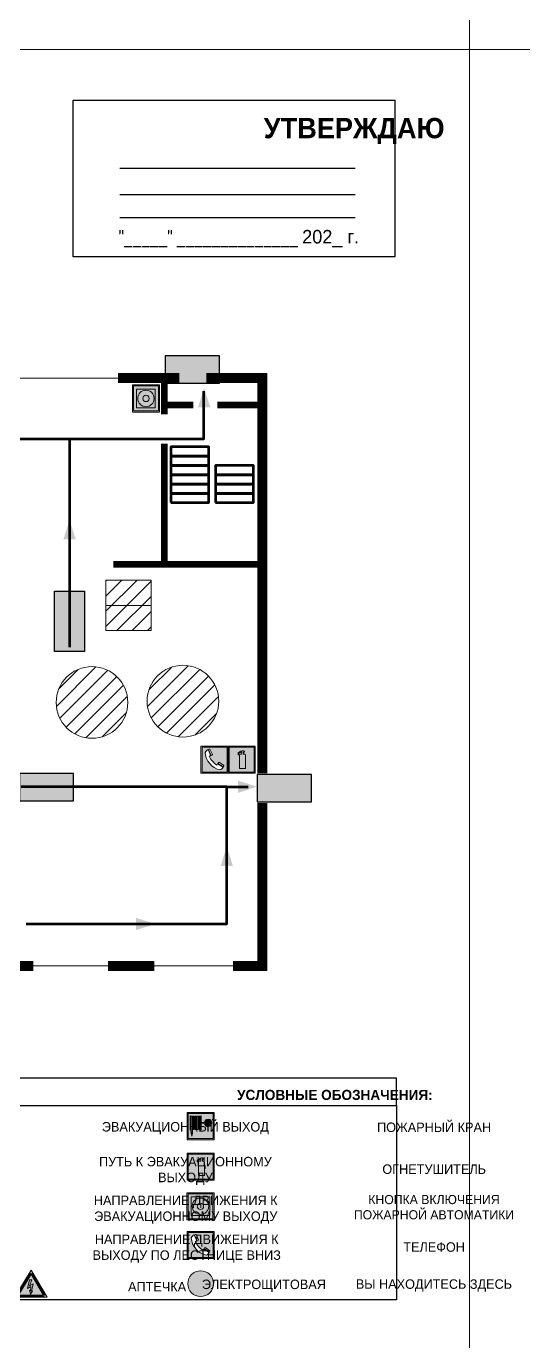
# Model space of a CAD drawing. Header units: millimetres. Extents: x 13810 to 67229, y 12374 to 21950.
# Drawn here: x 21590.2 to 21737.1, y 14166 to 14554.2 of the extents above; entities that cross this region are included whole.
import ezdxf

# ---------------------------------------------------------------- set-up
doc = ezdxf.new("R2010")
doc.units = ezdxf.units.MM
doc.layers.add('План_Штампы', color=7, linetype='Continuous')
doc.styles.add('обычный', font='arial.ttf')
pattern_1 = [(45, (405.5524, 12750.405), (-2.24506403, 2.24506403), [])]

# ---------------------------------------------------------------- blocks, each defined once
blk = doc.blocks.new('A$C3E6D3DDE')
at = {"lineweight": 5}
h = blk.add_hatch(color=40, dxfattribs=at)
h.paths.add_polyline_path([(24.1, 1.45), (16.46, -11.35), (31.74, -11.35)])
h.paths.add_polyline_path([(24.09, -0.46), (30.03, -10.41), (18.14, -10.41)], flags=16)
h.paths.add_polyline_path([(24.54, -3.08), (23.41, -6.02), (25.13, -5.01), (24.33, -8.5), (24.82, -8.27), (23.79, -9.86), (23.4, -8.04), (23.8, -8.43), (24.04, -6.29), (22.39, -7.25), (23.44, -3.08)], flags=0)
h = blk.add_hatch(color=256, dxfattribs=at)
h.paths.add_polyline_path([(24.37, 0.03, 0.567511), (23.82, 0.03), (17.59, -10.4, 0.582454), (17.86, -10.88), (30.32, -10.88, 0.582149), (30.6, -10.4)])
h.paths.add_polyline_path([(24.09, -0.46), (18.14, -10.41), (30.03, -10.41)], flags=16)
h.paths.add_polyline_path([(24.54, -3.08), (23.41, -6.02), (25.13, -5.01), (24.33, -8.5), (24.82, -8.27), (23.79, -9.86), (23.4, -8.04), (23.8, -8.43), (24.04, -6.29), (22.39, -7.25), (23.44, -3.08)], flags=0)
h = blk.add_hatch(color=40, dxfattribs=at)
h.paths.add_polyline_path([(24.09, -0.46), (18.14, -10.41), (30.03, -10.41)])
h.paths.add_polyline_path([(24.82, -8.27), (23.79, -9.86), (23.4, -8.04), (23.8, -8.43), (24.04, -6.29), (22.39, -7.25), (23.44, -3.08), (24.54, -3.08), (23.41, -6.02), (25.13, -5.01), (24.33, -8.5)], flags=16)
at = {"color": 40, "lineweight": 5}
for p, q in [((16.46, -11.35), (24.1, 1.45)), ((24.1, 1.45), (31.74, -11.35))]:
    blk.add_line(p, q, dxfattribs=at)
at = {"lineweight": 5}
for p, q in [((17.59, -10.4), (23.82, 0.03)), ((24.37, 0.03), (30.6, -10.4)), ((18.14, -10.41), (24.09, -0.46)), ((23.44, -3.08), (22.39, -7.25)), ((23.41, -6.02), (24.54, -3.08)), ((25.13, -5.01), (23.41, -6.02)), ((24.54, -3.08), (23.44, -3.08)), ((24.09, -0.46), (30.03, -10.41)), ((24.33, -8.5), (25.13, -5.01)), ((17.86, -10.88), (30.32, -10.88)), ((18.14, -10.41), (30.03, -10.41)), ((22.39, -7.25), (24.04, -6.29)), ((23.8, -8.43), (23.4, -8.04)), ((23.4, -8.04), (23.79, -9.86)), ((23.79, -9.86), (24.82, -8.27)), ((24.04, -6.29), (23.8, -8.43)), ((24.82, -8.27), (24.33, -8.5))]:
    blk.add_line(p, q, dxfattribs=at)
at = {"color": 50, "lineweight": 5}
blk.add_line((31.74, -11.35), (16.46, -11.35), dxfattribs=at)
blk = doc.blocks.new('A$C37112FD5')
at = {"true_color": 0xf5f5ff}
h = blk.add_hatch(color=7, dxfattribs=at)
h.dxf.hatch_style = 1
h.paths.add_polyline_path([(12.8, -7.4), (0, -7.4), (0, -20.2), (12.8, -20.2)])
h.paths.add_polyline_path([(12.29, -7.91), (12.29, -19.69), (0.51, -19.69), (0.51, -7.91)], flags=16)
h.paths.add_polyline_path([(4.98, -9.04, -0.42597), (5.17, -9.22), (5.17, -12.25), (5.17, -15.29, -0.432244), (4.98, -15.47), (4.83, -15.47, -0.42597), (4.64, -15.29), (4.64, -12.25), (4.64, -9.22, -0.432244), (4.83, -9.04)], flags=0)
h.paths.add_polyline_path([(4.28, -9.22), (4.28, -12.25), (4.28, -15.29, -0.432244), (4.09, -15.47), (3.94, -15.47, -0.42597), (3.75, -15.29), (3.75, -12.25), (3.75, -9.22, -0.432244), (3.94, -9.04), (4.09, -9.04, -0.42597)], flags=0)
h.paths.add_polyline_path([(5.72, -9.04), (5.87, -9.04, -0.42597), (6.06, -9.22), (6.06, -12.25), (6.06, -15.29, -0.432244), (5.87, -15.47), (5.72, -15.47, -0.42597), (5.53, -15.29), (5.53, -12.25), (5.53, -9.22, -0.432244)], flags=0)
h.paths.add_polyline_path([(6.42, -8.9), (6.5, -8.9, -0.42597), (6.69, -9.08), (6.69, -12.03), (8.21, -12.03, -15.824349), (8.21, -12.47), (6.69, -12.47), (6.69, -15.42, -0.432244), (6.5, -15.6), (6.42, -15.6)], flags=0)
h.paths.add_polyline_path([(3.39, -9.22), (3.39, -12.25), (3.39, -15.29, -0.432244), (3.2, -15.47), (3.05, -15.47, -0.42597), (2.85, -15.29), (2.85, -12.25), (2.85, -9.22, -0.432244), (3.05, -9.04), (3.2, -9.04, -0.42597)], flags=0)
h.paths.add_polyline_path([(2.5, -9.22), (2.5, -16.71), (1.96, -16.71), (1.96, -9.22, -0.432244), (2.15, -9.04), (2.31, -9.04, -0.42597)], flags=0)
h.paths.add_polyline_path([(1.61, -8.9), (1.61, -15.6), (1.57, -15.6, -0.42597), (1.37, -15.42), (1.37, -12.03), (1.37, -9.09, -0.432244), (1.57, -8.9)], flags=0)
h.paths.add_polyline_path([(9.76, -10.81), (9.76, -12.03), (8.49, -12.03, -0.336371)], flags=0)
h.paths.add_polyline_path([(8.49, -12.47), (9.76, -12.47), (9.76, -13.7, -0.336371)], flags=0)
h.paths.add_polyline_path([(10.11, -10.81, -0.336371), (11.38, -12.03), (10.11, -12.03)], flags=0)
h.paths.add_polyline_path([(10.11, -12.47), (11.38, -12.47, -0.336371), (10.11, -13.7)], flags=0)
h.paths.add_polyline_path([(2.5, -16.84), (2.5, -17.05), (1.97, -17.05), (1.97, -16.84)], flags=0)
h.paths.add_polyline_path([(2.5, -17.24, -0.033778), (2.24, -18.6, -0.033778), (1.97, -17.24)], flags=0)
h = blk.add_hatch(color=242)
h.dxf.hatch_style = 1
h.paths.add_polyline_path([(12.29, -7.91), (0.51, -7.91), (0.51, -19.69), (12.29, -19.69)])
h.paths.add_polyline_path([(6.42, -15.6), (6.42, -8.9), (6.5, -8.9, -0.42597), (6.69, -9.08), (6.69, -12.03), (8.21, -12.03, -15.824349), (8.21, -12.47), (6.69, -12.47), (6.69, -15.42, -0.432244), (6.5, -15.6)], flags=16)
h.paths.add_polyline_path([(5.87, -15.47), (5.72, -15.47, -0.42597), (5.53, -15.29), (5.53, -12.25), (5.53, -9.22, -0.432244), (5.72, -9.04), (5.87, -9.04, -0.42597), (6.06, -9.22), (6.06, -12.25), (6.06, -15.29, -0.432244)], flags=16)
h.paths.add_polyline_path([(4.98, -15.47), (4.83, -15.47, -0.42597), (4.64, -15.29), (4.64, -12.25), (4.64, -9.22, -0.432244), (4.83, -9.04), (4.98, -9.04, -0.42597), (5.17, -9.22), (5.17, -12.25), (5.17, -15.29, -0.432244)], flags=16)
h.paths.add_polyline_path([(4.09, -15.47), (3.94, -15.47, -0.42597), (3.75, -15.29), (3.75, -12.25), (3.75, -9.22, -0.432244), (3.94, -9.04), (4.09, -9.04, -0.42597), (4.28, -9.22), (4.28, -12.25), (4.28, -15.29, -0.432244)], flags=16)
h.paths.add_polyline_path([(3.2, -15.47), (3.05, -15.47, -0.42597), (2.85, -15.29), (2.85, -12.25), (2.85, -9.22, -0.432244), (3.05, -9.04), (3.2, -9.04, -0.42597), (3.39, -9.22), (3.39, -12.25), (3.39, -15.29, -0.432244)], flags=16)
h.paths.add_polyline_path([(2.5, -17.05), (1.97, -17.05), (1.97, -16.84), (2.5, -16.84)], flags=16)
h.paths.add_polyline_path([(2.5, -17.24, -0.033778), (2.24, -18.6, -0.033778), (1.97, -17.24)], flags=16)
h.paths.add_polyline_path([(2.5, -16.71), (1.96, -16.71), (1.96, -9.22, -0.432244), (2.15, -9.04), (2.31, -9.04, -0.42597), (2.5, -9.22)], flags=16)
h.paths.add_polyline_path([(1.61, -15.6), (1.57, -15.6, -0.42597), (1.37, -15.42), (1.37, -12.03), (1.37, -9.09, -0.432244), (1.57, -8.9), (1.61, -8.9)], flags=16)
h.paths.add_polyline_path([(8.49, -12.47), (9.76, -12.47), (9.76, -13.7, -0.336371)], flags=0)
h.paths.add_polyline_path([(10.11, -13.7), (10.11, -12.47), (11.38, -12.47, -0.336371)], flags=0)
h.paths.add_polyline_path([(8.49, -12.03, -0.336371), (9.76, -10.81), (9.76, -12.03)], flags=0)
h.paths.add_polyline_path([(10.11, -12.03), (10.11, -10.81, -0.336371), (11.38, -12.03)], flags=0)
h = blk.add_hatch(color=7, dxfattribs=at)
h.dxf.hatch_style = 1
h.paths.add_polyline_path([(1.61, -8.9), (1.57, -8.9, 0.432244), (1.37, -9.09), (1.37, -12.03), (1.37, -15.42, 0.42597), (1.57, -15.6), (1.61, -15.6)])
h.paths.add_polyline_path([(2.5, -9.22, 0.42597), (2.31, -9.04), (2.15, -9.04, 0.432244), (1.96, -9.22), (1.96, -16.71), (2.5, -16.71)])
h.paths.add_polyline_path([(2.5, -16.84), (1.97, -16.84), (1.97, -17.05), (2.5, -17.05)])
h.paths.add_polyline_path([(2.5, -17.24), (1.97, -17.24, 0.033778), (2.24, -18.6, 0.033778)])
h.paths.add_polyline_path([(3.39, -12.25), (3.39, -9.22, 0.42597), (3.2, -9.04), (3.05, -9.04, 0.432244), (2.85, -9.22), (2.85, -12.25), (2.85, -15.29, 0.42597), (3.05, -15.47), (3.2, -15.47, 0.432244), (3.39, -15.29)])
h.paths.add_polyline_path([(4.28, -12.25), (4.28, -9.22, 0.42597), (4.09, -9.04), (3.94, -9.04, 0.432244), (3.75, -9.22), (3.75, -12.25), (3.75, -15.29, 0.42597), (3.94, -15.47), (4.09, -15.47, 0.432244), (4.28, -15.29)])
h.paths.add_polyline_path([(5.17, -12.25), (5.17, -9.22, 0.42597), (4.98, -9.04), (4.83, -9.04, 0.432244), (4.64, -9.22), (4.64, -12.25), (4.64, -15.29, 0.42597), (4.83, -15.47), (4.98, -15.47, 0.432244), (5.17, -15.29)])
h.paths.add_polyline_path([(6.06, -12.25), (6.06, -9.22, 0.42597), (5.87, -9.04), (5.72, -9.04, 0.432244), (5.53, -9.22), (5.53, -12.25), (5.53, -15.29, 0.42597), (5.72, -15.47), (5.87, -15.47, 0.432244), (6.06, -15.29)])
h.paths.add_polyline_path([(6.69, -12.47), (8.21, -12.47, 15.824349), (8.21, -12.03), (6.69, -12.03), (6.69, -9.08, 0.42597), (6.5, -8.9), (6.42, -8.9), (6.42, -15.6), (6.5, -15.6, 0.432244), (6.69, -15.42)])
h.paths.add_polyline_path([(8.49, -12.47), (9.76, -12.47), (9.76, -13.7, -0.336371)], flags=16)
h.paths.add_polyline_path([(8.49, -12.03, -0.336371), (9.76, -10.81), (9.76, -12.03)], flags=16)
h.paths.add_polyline_path([(10.11, -12.47), (11.38, -12.47, -0.336371), (10.11, -13.7)], flags=16)
h.paths.add_polyline_path([(10.11, -12.03), (10.11, -10.81, -0.336371), (11.38, -12.03)], flags=16)
h = blk.add_hatch(color=242)
h.dxf.hatch_style = 1
h.paths.add_polyline_path([(9.76, -10.81, 0.336371), (8.49, -12.03), (9.76, -12.03)])
h.paths.add_polyline_path([(10.11, -10.81), (10.11, -12.03), (11.38, -12.03, 0.336371)])
h.paths.add_polyline_path([(11.38, -12.47), (10.11, -12.47), (10.11, -13.7, 0.336371)])
h.paths.add_polyline_path([(9.76, -12.47), (8.49, -12.47, 0.336371), (9.76, -13.7)])
at = {"color": 242, "lineweight": 5}
for p, q in [((0, -20.2), (0, -7.4)), ((0, -7.4), (12.8, -7.4)), ((1.37, -12.03), (1.37, -9.08)), ((1.37, -12.03), (1.37, -15.42)), ((1.57, -8.9), (1.61, -8.9)), ((1.61, -8.9), (1.61, -15.6)), ((1.96, -16.71), (1.96, -9.22)), ((2.15, -9.04), (2.31, -9.04)), ((2.5, -16.71), (2.5, -9.22)), ((2.85, -12.25), (2.85, -9.22)), ((2.85, -12.25), (2.85, -15.29)), ((3.05, -9.04), (3.2, -9.04)), ((3.39, -12.25), (3.39, -9.22)), ((3.39, -12.25), (3.39, -15.29)), ((3.75, -12.25), (3.75, -9.22)), ((3.75, -12.25), (3.75, -15.29)), ((3.94, -9.04), (4.09, -9.04)), ((4.28, -12.25), (4.28, -9.22)), ((4.28, -12.25), (4.28, -15.29)), ((4.64, -12.25), (4.64, -9.22)), ((4.64, -12.25), (4.64, -15.29)), ((4.83, -9.04), (4.98, -9.04)), ((5.17, -12.25), (5.17, -9.22)), ((5.17, -12.25), (5.17, -15.29)), ((5.53, -12.25), (5.53, -9.22)), ((5.53, -12.25), (5.53, -15.29)), ((5.72, -9.04), (5.87, -9.04)), ((6.06, -12.25), (6.06, -9.22)), ((6.06, -12.25), (6.06, -15.29)), ((6.42, -8.9), (6.42, -15.6)), ((6.5, -8.9), (6.42, -8.9)), ((6.69, -12.03), (6.69, -9.08)), ((8.21, -12.03), (6.69, -12.03)), ((9.76, -12.03), (8.49, -12.03)), ((9.76, -10.81), (9.76, -12.03)), ((10.11, -10.81), (10.11, -12.03)), ((11.38, -12.03), (10.11, -12.03)), ((12.8, -20.2), (12.8, -7.4)), ((1.57, -15.6), (1.61, -15.6)), ((1.96, -16.71), (2.5, -16.71)), ((1.97, -16.84), (2.5, -16.84)), ((1.97, -17.05), (1.97, -16.84)), ((2.5, -17.05), (1.97, -17.05)), ((1.97, -17.24), (2.5, -17.24)), ((2.5, -16.84), (2.5, -17.05)), ((3.05, -15.47), (3.2, -15.47)), ((3.94, -15.47), (4.09, -15.47)), ((4.83, -15.47), (4.98, -15.47)), ((5.72, -15.47), (5.87, -15.47)), ((6.42, -15.6), (6.5, -15.6)), ((8.21, -12.47), (6.69, -12.47)), ((6.69, -12.47), (6.69, -15.42)), ((9.76, -12.47), (8.49, -12.47)), ((9.76, -12.47), (9.76, -13.7)), ((11.38, -12.47), (10.11, -12.47)), ((10.11, -12.47), (10.11, -13.7)), ((0, -20.2), (12.8, -20.2))]:
    blk.add_line(p, q, dxfattribs=at)
blk.add_lwpolyline([(0.51, -7.91), (12.29, -7.91), (12.29, -19.69), (0.51, -19.69)], close=True, dxfattribs=at)
for centre, radius, start, end in [((1.56, -9.09), 0.182, 87.10267, 180.60715), ((2.15, -9.22), 0.182, 87.10267, 180.60715), ((2.32, -9.22), 0.182, 359.39285, 92.89733), ((3.04, -9.22), 0.182, 87.10267, 180.60715), ((3.21, -9.22), 0.182, 359.39285, 92.89733), ((3.93, -9.22), 0.182, 87.10267, 180.60715), ((4.1, -9.22), 0.182, 359.39285, 92.89733), ((4.82, -9.22), 0.182, 87.10267, 180.60715), ((4.99, -9.22), 0.182, 359.39285, 92.89733), ((5.71, -9.22), 0.182, 87.10267, 180.60715), ((5.88, -9.22), 0.182, 359.39285, 92.89733), ((6.51, -9.09), 0.182, 359.39285, 92.89733), ((9.93, -12.25), 1.74, 187.23185, 172.76815), ((9.93, -12.25), 1.46, 96.99266, 171.35851), ((9.93, -12.25), 1.46, 8.64149, 83.00734), ((1.56, -15.42), 0.182, 179.39285, 272.89733), ((12.17, -15.98), 10.27, 187.04098, 194.7793), ((-7.7, -15.98), 10.27, 345.2207, 352.95902), ((3.04, -15.29), 0.182, 179.39285, 272.89733), ((3.21, -15.29), 0.182, 267.10267, 0.60715), ((3.93, -15.29), 0.182, 179.39285, 272.89733), ((4.1, -15.29), 0.182, 267.10267, 0.60715), ((4.82, -15.29), 0.182, 179.39285, 272.89733), ((4.99, -15.29), 0.182, 267.10267, 0.60715), ((5.71, -15.29), 0.182, 179.39285, 272.89733), ((5.88, -15.29), 0.182, 267.10267, 0.60715), ((6.51, -15.42), 0.182, 267.10267, 0.60715), ((9.93, -12.25), 1.46, 188.64149, 263.00734), ((9.93, -12.25), 1.46, 276.99266, 351.35851)]:
    blk.add_arc(centre, radius, start, end, dxfattribs=at)
blk = doc.blocks.new('A$C7B8C2D5B')
at = {"lineweight": 0}
h = blk.add_hatch(color=5, dxfattribs=at)
h.dxf.hatch_style = 1
h.paths.add_polyline_path([(1.4, -3.02, 1), (-2.11, -3.02, 1)])
at = {"color": 5, "lineweight": 0}
blk.add_circle((-0.36, -3.02), 1.75, dxfattribs=at)
blk = doc.blocks.new('A$C456E1F9C')
at = {"lineweight": 5}
h = blk.add_hatch(color=242, dxfattribs=at)
h.paths.add_polyline_path([(0.51, -1.47), (0.51, -13.26), (12.29, -13.26), (12.29, -1.47)])
h.paths.add_polyline_path([(5.42, -4.95, -0.254479), (4.78, -5.4), (3.52, -2.53, -0.209735), (4.23, -2.4)], flags=16)
h.paths.add_polyline_path([(8.53, -8.6), (10.87, -10.17), (10.54, -10.76), (8.03, -9.13, -0.192251)], flags=16)
h.paths.add_polyline_path([(4.61, -5.49, 0.005518), (3.87, -5.72, 0.128647), (7.49, -10.01, 0.00809), (7.83, -9.33), (10.47, -10.97, -0.16736), (8.99, -12.25, -0.327862), (1.95, -3.95, -0.166952), (3.36, -2.62)], flags=16)
at = {"color": 242, "lineweight": 5}
for p, q in [((0, -13.77), (0, -0.97)), ((12.8, -0.97), (0, -0.97)), ((4.61, -5.49), (3.36, -2.62)), ((3.52, -2.53), (4.78, -5.4)), ((4.23, -2.4), (5.42, -4.95)), ((12.8, -13.77), (12.8, -0.97)), ((7.83, -9.33), (10.47, -10.97)), ((8.03, -9.13), (10.54, -10.76)), ((10.81, -10.12), (8.53, -8.6)), ((10.54, -10.76), (10.8, -10.3)), ((10.8, -10.3), (10.81, -10.12)), ((0, -13.77), (12.8, -13.77))]:
    blk.add_line(p, q, dxfattribs=at)
blk.add_lwpolyline([(0.51, -1.47), (12.29, -1.47), (12.29, -13.26), (0.51, -13.26)], close=True, dxfattribs=at)
for centre, radius, start, end in [((4.59, -5.34), 2.99, 114.28453, 152.19739), ((11.12, -3.31), 9.19, 183.99153, 256.60086), ((4.02, -3.27), 0.891, 76.32839, 123.70924), ((14.98, -39.1), 35.17, 107.14873, 108.41345), ((13.86, -0.94), 11.08, 205.55365, 234.87622), ((4.68, -4.59), 0.824, 276.9621, 334.07228), ((-13.31, 0.8), 23.44, 332.54871, 334.40268), ((8.94, -9.5), 0.989, 114.40924, 157.93883), ((7.87, -9.46), 3, 291.92908, 329.9329)]:
    blk.add_arc(centre, radius, start, end, dxfattribs=at)
blk = doc.blocks.new('A$C54414219')
at = {"true_color": 0xffffff}
h = blk.add_hatch(color=7, dxfattribs=at)
h.paths.add_polyline_path([(2.39, -9.45), (2.39, -18.3), (11.23, -18.3), (11.23, -9.45)], flags=0)
h.paths.add_polyline_path([(10.71, -13.87, -1), (2.92, -13.87, -1)], flags=0)
h.paths.add_polyline_path([(8.3, -13.87, -1), (5.33, -13.87, -1)], flags=0)
h.paths.add_polyline_path([(0.41, -7.47), (0.41, -20.27), (13.21, -20.27), (13.21, -7.47)])
h.paths.add_polyline_path([(0.92, -19.77), (12.71, -19.77), (12.71, -7.98), (0.92, -7.98)], flags=16)
h.paths.add_polyline_path([(11.23, -9.45), (11.23, -18.3), (2.39, -18.3), (2.39, -9.45)], flags=0)
at = {"lineweight": 5}
h = blk.add_hatch(color=242, dxfattribs=at)
h.paths.add_polyline_path([(12.71, -7.98), (0.92, -7.98), (0.92, -19.77), (12.71, -19.77)])
h.paths.add_polyline_path([(11.23, -18.3), (2.39, -18.3), (2.39, -9.45), (11.23, -9.45)], flags=16)
h.paths.add_polyline_path([(10.71, -13.87, -1), (2.92, -13.87, -1)], flags=0)
h.paths.add_polyline_path([(8.3, -13.87, -1), (5.33, -13.87, -1)], flags=0)
at = {"true_color": 0xffffff}
h = blk.add_hatch(color=7, dxfattribs=at)
h.paths.add_polyline_path([(2.39, -9.45), (2.39, -18.3), (11.23, -18.3), (11.23, -9.45)])
h.paths.add_polyline_path([(10.71, -13.87, -1), (2.92, -13.87, -1)], flags=16)
h.paths.add_polyline_path([(8.3, -13.87, -1), (5.33, -13.87, -1)], flags=0)
at = {"lineweight": 5}
h = blk.add_hatch(color=242, dxfattribs=at)
h.paths.add_polyline_path([(2.92, -13.87, 1), (10.71, -13.87, 1)])
h.paths.add_polyline_path([(8.3, -13.87, -1), (5.33, -13.87, -1)], flags=16)
at = {"color": 242, "lineweight": 5}
for p, q in [((0.41, -20.27), (0.41, -7.47)), ((0.41, -7.47), (13.21, -7.47)), ((0.41, -7.47), (13.21, -7.47)), ((13.21, -20.27), (13.21, -7.47)), ((0.41, -20.27), (13.21, -20.27))]:
    blk.add_line(p, q, dxfattribs=at)
for points in [[(0.92, -7.98), (12.71, -7.98), (12.71, -19.77), (0.92, -19.77)], [(2.39, -9.45), (11.23, -9.45), (11.23, -18.3), (2.39, -18.3)]]:
    blk.add_lwpolyline(points, close=True, dxfattribs=at)
for radius in [3.89, 1.49]:
    blk.add_circle((6.81, -13.87), radius, dxfattribs=at)
blk = doc.blocks.new('A$C3AD82952')
at = {"true_color": 0xf5f5ff}
h = blk.add_hatch(color=7, dxfattribs=at)
h.dxf.hatch_style = 1
h.paths.add_polyline_path([(8.21, 8.73, 0.414214), (7.89, 9.05), (7.22, 9.05), (7.22, 9.92), (7.59, 9.92, 1), (7.57, 10.36), (7.22, 10.36), (7.22, 10.6), (6.43, 10.6), (6.43, 10.36), (6.01, 10.36), (4.74, 9.59), (4.74, 8.69), (4.98, 8.73), (4.98, 9.26), (6.12, 9.91), (6.43, 9.91), (6.43, 9.05), (5.76, 9.05, 0.414214), (5.44, 8.73), (5.44, 2.2), (8.21, 2.2)], flags=0)
h.paths.add_polyline_path([(12.8, 12.8), (0, 12.8), (0, 0), (12.8, 0)])
h.paths.add_polyline_path([(0.51, 12.29), (12.29, 12.29), (12.29, 0.51), (0.51, 0.51)], flags=16)
h.paths.add_polyline_path([(4.74, 9.59), (6.01, 10.36), (6.43, 10.36), (6.43, 10.6), (7.22, 10.6), (7.22, 10.36), (7.59, 10.36, -0.94586), (7.59, 9.92), (7.22, 9.92), (7.22, 9.05), (7.89, 9.05, -0.414214), (8.21, 8.73), (8.21, 2.2), (5.44, 2.2), (5.44, 8.73, -0.414214), (5.76, 9.05), (6.43, 9.05), (6.43, 9.91), (6.12, 9.91), (4.98, 9.26), (4.98, 8.73), (4.74, 8.69)], flags=0)
h = blk.add_hatch(color=242)
h.dxf.hatch_style = 1
h.paths.add_polyline_path([(12.29, 12.29), (0.51, 12.29), (0.51, 0.51), (12.29, 0.51)])
h.paths.add_polyline_path([(4.74, 8.69), (4.74, 9.59), (6.01, 10.36), (6.43, 10.36), (6.43, 10.6), (7.22, 10.6), (7.22, 10.36), (7.59, 10.36, -0.94586), (7.59, 9.92), (7.22, 9.92), (7.22, 9.05), (7.89, 9.05, -0.414214), (8.21, 8.73), (8.21, 2.2), (5.44, 2.2), (5.44, 8.73, -0.414214), (5.76, 9.05), (6.43, 9.05), (6.43, 9.91), (6.12, 9.91), (4.98, 9.26), (4.98, 8.73)], flags=16)
h = blk.add_hatch(color=7, dxfattribs=at)
h.dxf.hatch_style = 1
h.paths.add_polyline_path([(8.21, 8.73, 0.414214), (7.89, 9.05), (7.22, 9.05), (7.22, 9.92), (7.59, 9.92, 1), (7.57, 10.36), (7.22, 10.36), (7.22, 10.6), (6.43, 10.6), (6.43, 10.36), (6.01, 10.36), (4.74, 9.59), (4.74, 8.69), (4.98, 8.73), (4.98, 9.26), (6.12, 9.91), (6.43, 9.91), (6.43, 9.05), (5.76, 9.05, 0.414214), (5.44, 8.73), (5.44, 2.2), (8.21, 2.2)])
at = {"color": 242, "lineweight": 5}
for p, q in [((0, 0), (0, 12.8)), ((0, 12.8), (12.8, 12.8)), ((12.8, 0), (12.8, 12.8)), ((6.01, 10.36), (4.74, 9.59)), ((4.74, 9.59), (4.74, 8.69)), ((4.74, 8.69), (4.98, 8.73)), ((4.98, 9.26), (6.12, 9.91)), ((4.98, 8.73), (4.98, 9.26)), ((5.44, 2.2), (5.44, 8.73)), ((5.76, 9.05), (6.43, 9.05)), ((6.01, 10.36), (6.43, 10.36)), ((6.12, 9.91), (6.43, 9.91)), ((7.22, 10.6), (6.43, 10.6)), ((6.43, 10.6), (6.43, 10.36)), ((6.43, 9.91), (6.43, 9.05)), ((7.22, 10.36), (7.22, 10.6)), ((7.59, 10.36), (7.22, 10.36)), ((7.22, 9.05), (7.22, 9.92)), ((7.59, 9.92), (7.22, 9.92)), ((7.89, 9.05), (7.22, 9.05)), ((8.21, 2.2), (8.21, 8.73)), ((0, 0), (12.8, 0)), ((5.44, 2.2), (8.21, 2.2))]:
    blk.add_line(p, q, dxfattribs=at)
blk.add_lwpolyline([(0.51, 12.29), (12.29, 12.29), (12.29, 0.51), (0.51, 0.51)], close=True, dxfattribs=at)
for centre, radius, start, end in [((5.76, 8.73), 0.32, 90, 180), ((7.58, 10.14), 0.223, 273.18746, 86.81254), ((7.89, 8.73), 0.32, 0, 90)]:
    blk.add_arc(centre, radius, start, end, dxfattribs=at)
blk = doc.blocks.new('A$C7B4425F7')
at = {"true_color": 0xffffff}
blk.add_hatch(color=7, dxfattribs=at).paths.add_polyline_path([(0, 0), (-16, 0), (-16, -8), (0, -8)])
h = blk.add_hatch(color=126)
h.paths.add_polyline_path([(-0.2, -0.2), (-15.8, -0.2), (-15.8, -7.8), (-0.2, -7.8)])
h.paths.add_polyline_path([(-11.76, -2.03), (-11.76, -3.66), (-11.17, -3.66, -0.568275), (-11.17, -6.18), (-12.58, -6.18), (-12.58, -2.03)], flags=16)
h.paths.add_polyline_path([(-13.33, -4.12, -0.495768), (-13.59, -6.18), (-15.03, -6.18), (-15.03, -2.03), (-13.59, -2.03, -0.487973)], flags=16)
h.paths.add_polyline_path([(-10.25, -2.03), (-9.48, -2.03), (-9.48, -6.18), (-10.25, -6.18)], flags=16)
h.paths.add_polyline_path([(-13.84, -3.69), (-14.24, -3.69), (-14.24, -3.03), (-13.9, -3.03, -0.692621)], flags=0)
h.paths.add_polyline_path([(-9.15, -2.03), (-8.4, -2.03), (-8.04, -3.07), (-7.68, -2.03), (-6.93, -2.03), (-7.64, -4.1), (-6.93, -6.18), (-7.68, -6.18), (-8.04, -5.14), (-8.4, -6.18), (-9.15, -6.18), (-8.44, -4.1)], flags=16)
h.paths.add_polyline_path([(-11.76, -4.46), (-11.42, -4.46, -0.692621), (-11.36, -5.12), (-11.76, -5.12)], flags=0)
h.paths.add_polyline_path([(-13.9, -5.2), (-14.24, -5.2), (-14.24, -4.55), (-13.84, -4.55, -0.708038)], flags=0)
edge = h.paths.add_edge_path(flags=16)
edge.add_ellipse((-5.51, -4.08), major_axis=(0, 2.05), ratio=0.586184, start_angle=0, end_angle=360)
edge = h.paths.add_edge_path(flags=0)
edge.add_ellipse((-5.51, -4.08), major_axis=(0, 1.14), ratio=0.454828, start_angle=0, end_angle=360)
h.paths.add_polyline_path([(-4.13, -4.96, 0.377264), (-3.48, -4.52, 0.0555), (-3.16, -2.03), (-1.66, -2.03), (-1.66, -4.96), (-0.96, -4.96), (-0.96, -7.01), (-1.75, -7.01), (-1.75, -6.18), (-3.3, -6.18), (-3.3, -7.02), (-4.13, -7.02)], flags=16)
h.paths.add_polyline_path([(-2.73, -2.91), (-2.28, -2.91), (-2.28, -4.96), (-3.05, -4.96, 0.079136)], flags=0)
at = {"color": 126}
blk.add_lwpolyline([(-16, -8), (0, -8), (0, 0), (-16, 0)], close=True, dxfattribs=at)
blk = doc.blocks.new('A$C32E8229D')
at = {"true_color": 0xffffff}
blk.add_hatch(color=7, dxfattribs=at).paths.add_polyline_path([(0, 0), (0, -8), (16, -8), (16, 0)])
h = blk.add_hatch(color=126)
h.paths.add_polyline_path([(0.2, -0.2), (15.8, -0.2), (15.8, -7.8), (0.2, -7.8)])
h.paths.add_polyline_path([(13.49, -2.05), (12.08, -2.05), (11.37, -2.63, 0.162397), (11.29, -2.84), (11.29, -3.63), (10.35, -3.63), (10.35, -4.05), (11.68, -4.05), (11.68, -3.48), (12.26, -4.28), (11.29, -5.1), (11.29, -6.78), (11.85, -6.78), (11.85, -5.44), (12.8, -4.64), (12.8, -5.94), (14.46, -5.94), (14.46, -5.39), (13.45, -5.39), (13.45, -3.97), (12.46, -2.59), (13.15, -2.59), (13.69, -3.34), (14.18, -3)], flags=16)
h.paths.add_polyline_path([(10.74, -1.82, 1), (11.8, -1.82, 1)], flags=16)
h.paths.add_polyline_path([(9.39, -3.59), (5.99, -3.59), (6.56, -3.03), (5.91, -3.03), (5.1, -3.83), (5.91, -4.64), (6.56, -4.64), (5.99, -4.09), (9.39, -4.09)], flags=16)
h.paths.add_polyline_path([(4.29, -1.08), (1.72, -1.08), (1.72, -6.6), (4.29, -6.6)], flags=16)
at = {"color": 126}
blk.add_lwpolyline([(16, -8), (0, -8), (0, 0), (16, 0)], close=True, dxfattribs=at)

msp = doc.modelspace()

# ---------------------------------------------------------------- hatches: boundary and pattern name
at = {"lineweight": 0}
h = msp.add_hatch(dxfattribs=at)
h.set_pattern_fill('ANSI31', color=256)
h.set_pattern_definition(pattern_1)
h.paths.add_polyline_path([(21288.86, 14323.39), (21244.36, 14323.39), (21244.36, 14311.38), (21288.86, 14311.38)])
h.paths.add_polyline_path([(21288.86, 14301.86), (21244.36, 14301.86), (21244.36, 14289.85), (21288.86, 14289.85)])
h.paths.add_polyline_path([(21414.04, 14325.33), (21332.74, 14325.33), (21332.74, 14313.31), (21414.04, 14313.31)])
h.paths.add_polyline_path([(21414.04, 14300.64), (21352.34, 14300.64), (21352.34, 14288.63), (21414.04, 14288.63)])
h.paths.add_polyline_path([(21389.62, 14356.76), (21380.34, 14356.76), (21380.34, 14344.51), (21389.62, 14344.51)])
h.paths.add_polyline_path([(21494.45, 14382.88), (21486.99, 14382.88), (21486.99, 14369.5), (21494.45, 14369.5)])
h.paths.add_polyline_path([(21501.91, 14382.88), (21494.45, 14382.88), (21494.45, 14369.5), (21501.91, 14369.5)])
h.paths.add_polyline_path([(21545.94, 14382.88), (21538.48, 14382.88), (21538.48, 14369.5), (21545.94, 14369.5)])
h.paths.add_polyline_path([(21587.86, 14356.34), (21563.22, 14356.34), (21563.22, 14348.02), (21587.86, 14348.02)])
h.paths.add_polyline_path([(21620.16, 14354.67, 1), (21599.01, 14354.67, 1)])
h.paths.add_polyline_path([(21627.05, 14383.33), (21613.67, 14383.33), (21613.67, 14375.87), (21627.05, 14375.87)])
h.paths.add_polyline_path([(21627.05, 14390.79), (21613.67, 14390.79), (21613.67, 14383.33), (21627.05, 14383.33)])
h = msp.add_hatch(dxfattribs=at)
h.set_pattern_fill('ANSI31', color=256)
h.set_pattern_definition(pattern_1)
h.paths.add_polyline_path([(21625.86, 14355.05, 1), (21647.02, 14355.05, 1)])

# ---------------------------------------------------------------- linework, layer by layer
at = {"color": 126, "lineweight": 0, "true_color": 0x008754}
for points in [[(21121.1, 14942.36), (21721.1, 14942.36), (21721.1, 14547.36), (21121.1, 14547.36)], [(21721.1, 14942.36), (22321.1, 14942.36), (22321.1, 14547.36), (21721.1, 14547.36)], [(21121.1, 14547.36), (21721.1, 14547.36), (21721.1, 14152.36), (21121.1, 14152.36)], [(21721.1, 14547.36), (22321.1, 14547.36), (22321.1, 14152.36), (21721.1, 14152.36)]]:
    msp.add_lwpolyline(points, close=True, dxfattribs=at)
for points in [[(21604.05, 14532.41), (21699.05, 14532.41), (21699.05, 14486.2), (21604.05, 14486.2)], [(21555.72, 14235.78), (21699.49, 14235.78), (21699.49, 14243.83), (21555.72, 14243.83)], [(21555.72, 14235.78), (21699.49, 14235.78), (21699.49, 14178.38), (21555.72, 14178.38)]]:
    msp.add_lwpolyline(points, close=True)
for points in [[(21617.8, 14512.36), (21687.32, 14512.36)], [(21617.8, 14504.6), (21687.32, 14504.6)], [(21617.8, 14497.81), (21687.32, 14497.81)]]:
    msp.add_lwpolyline(points)
at = {"lineweight": 0}
for points, const_width in [([(21635.36, 14450.39), (21617.27, 14450.39)], 3), ([(21659.86, 14333.77), (21659.86, 14450.39), (21643.39, 14450.39)], 3), ([(21630.97, 14449.56), (21630.97, 14439.74)], 2), ([(21630.97, 14442.47), (21639.46, 14442.47)], 2), ([(21646.64, 14442.47), (21659.12, 14442.47)], 2), ([(21630.97, 14431.06), (21630.97, 14395.4)], 2), ([(21615.92, 14395.4), (21658.64, 14395.4)], 2), ([(21651.22, 14276.91), (21659.86, 14276.91), (21659.86, 14325.02)], 3), ([(21537.98, 14276.91), (21592.22, 14276.91)], 3), ([(21614.28, 14276.91), (21627.96, 14276.91)], 3)]:
    msp.add_lwpolyline(points, dxfattribs=dict(at, const_width=const_width))
for points in [[(21587.04, 14450.39), (21617.27, 14450.39)], [(21592.22, 14276.91), (21657.9, 14276.91)]]:
    msp.add_lwpolyline(points, dxfattribs=at)
at = {"color": 126, "lineweight": 100, "true_color": 0x008754}
for points in [[(21490.79, 14432.43), (21642.61, 14432.43), (21642.61, 14446.52)], [(21602.91, 14432.43), (21602.91, 14371)], [(21649.43, 14329.76), (21588.66, 14329.76)], [(21590.18, 14289.33), (21649.43, 14289.33), (21649.43, 14329.76), (21655.68, 14329.76)]]:
    msp.add_lwpolyline(points, dxfattribs=at)
at = {"lineweight": 100}
for points in [[(21632.85, 14427.37), (21644.11, 14427.37), (21644.11, 14430.12), (21632.85, 14430.12)], [(21632.85, 14424.63), (21644.11, 14424.63), (21644.11, 14427.37), (21632.85, 14427.37)], [(21632.85, 14421.88), (21644.11, 14421.88), (21644.11, 14424.63), (21632.85, 14424.63)], [(21646.02, 14421.88), (21657.28, 14421.88), (21657.28, 14424.63), (21646.02, 14424.63)], [(21632.85, 14419.13), (21644.11, 14419.13), (21644.11, 14421.88), (21632.85, 14421.88)], [(21646.02, 14419.13), (21657.28, 14419.13), (21657.28, 14421.88), (21646.02, 14421.88)], [(21632.85, 14416.38), (21644.11, 14416.38), (21644.11, 14419.13), (21632.85, 14419.13)], [(21632.85, 14413.64), (21644.11, 14413.64), (21644.11, 14416.38), (21632.85, 14416.38)], [(21646.02, 14416.38), (21657.28, 14416.38), (21657.28, 14419.13), (21646.02, 14419.13)], [(21646.02, 14413.64), (21657.28, 14413.64), (21657.28, 14416.38), (21646.02, 14416.38)]]:
    msp.add_lwpolyline(points, close=True, dxfattribs=at)
at = {"lineweight": 0}
for points in [[(21627.05, 14390.79), (21627.05, 14383.33), (21613.67, 14383.33), (21613.67, 14390.79)], [(21627.05, 14383.33), (21627.05, 14375.87), (21613.67, 14375.87), (21613.67, 14383.33)]]:
    msp.add_lwpolyline(points, close=True, dxfattribs=at)
for centre in [(21636.44, 14355.05), (21609.58, 14354.67)]:
    msp.add_circle(centre, 10.58, dxfattribs=at)
at = {"layer": 'План_Штампы', "color": 126, "true_color": 0x008754}
for points in [[(21644.55, 14441.75), (21640.89, 14441.76), (21642.69, 14447.38)], [(21604.79, 14402.8), (21601.13, 14402.81), (21602.94, 14408.43)], [(21652.65, 14327.95), (21652.65, 14331.62), (21658.27, 14329.81)], [(21651.22, 14306.4), (21647.56, 14306.4), (21649.37, 14312.02)], [(21622.55, 14287.46), (21622.56, 14291.12), (21628.18, 14289.32)]]:
    msp.add_solid(points, dxfattribs=at)

# ---------------------------------------------------------------- block references
for name, p, xscale, yscale, zscale in [('A$C54414219', (21621.25, 14453.04), 0.625, 0.625, 0.625), ('A$C456E1F9C', (21641.77, 14342.4), 0.625, 0.625, 0.625), ('A$C3AD82952', (21649.77, 14333.8), 0.625, 0.625, 0.625), ('A$C37112FD5', (21637.67, 14238.28), 0.6249984004534781, 0.6249984004534781, 0.6249984004534781), ('A$C3AD82952', (21637.67, 14213.67), 0.625, 0.625, 0.625), ('A$C54414219', (21637.36, 14214.68), 0.625, 0.625, 0.625), ('A$C456E1F9C', (21637.67, 14199.2), 0.625, 0.625, 0.625), ('A$C3E6D3DDE', (21576.51, 14186.25), 0.625, 0.625, 0.625), ('A$C7B8C2D5B', (21642.45, 14189.74), 2.177419353276491, 2.177419353276491, 2.177419353276491)]:
    msp.add_blockref(name, p, dxfattribs=dict(xscale=xscale, yscale=yscale, zscale=zscale))
at = {"layer": 'План_Штампы'}
for p in [(21647.19, 14456.91), (21674.38, 14333.37)]:
    msp.add_blockref('A$C7B4425F7', p, dxfattribs=at)
at = {"layer": 'План_Штампы', "color": 126, "true_color": 0x008754, "xscale": 1.113761976465601, "yscale": 1.113761976465601, "zscale": 1.113761976465601, "rotation": 269.9978653237144}
msp.add_blockref('A$C32E8229D', (21607.4, 14387.54), dxfattribs=at)
at = {"layer": 'План_Штампы', "color": 126, "true_color": 0x008754, "xscale": -1}
msp.add_blockref('A$C32E8229D', (21604.13, 14333.68), dxfattribs=at)

# ---------------------------------------------------------------- texts
at = {"lineweight": 0, "attachment_point": 5, "style": 'обычный'}
for s, insert, char_height, width in [('\\pi-18,l18,t18;{\\fProxima Nova Rg|b1|i0|c204|p2;УТВЕРЖДАЮ\\H1.1997x; }', (21686.99, 14523.29), 6, 126.6484), ('{\\fArial Narrow|b0|i0|c204|p34;"_____" ______________ \\fProxima Nova Rg|b0|i0|c204|p2;202_ г. }', (21652.95, 14491.53), 4, 78.6503), ('{\\fProxima Nova Rg|b1|i0|c204|p2;УСЛОВНЫЕ ОБОЗНАЧЕНИЯ:\\H1.1997x; }', (21681.3, 14238.84), 3, 175.1736), ('\\pi-8.4,l8.4,t8.4;{\\fProxima Nova Rg|b0|i0|c204|p2;ЭВАКУАЦИОННЫЙ ВЫХОД\\H1.6404x; }', (21637.15, 14229.05), 2.8, 126.6484), ('\\pi-8.4,l8.4,t8.4;{\\fProxima Nova Rg|b0|i0|c204|p2;ПОЖАРНЫЙ КРАН\\H1.6404x; }', (21710.61, 14229.29), 2.8, 126.6484), ('\\pi-8.4,l8.4,t8.4;{\\fProxima Nova Rg|b0|i0|c204|p2;ПУТЬ К ЭВАКУАЦИОННОМУ \\PВЫХОДУ }', (21637.16, 14216.44), 2.8, 126.6484), ('\\pi-8.4,l8.4,t8.4;{\\fProxima Nova Rg|b0|i0|c204|p2;ОГНЕТУШИТЕЛЬ\\H1.1997x; }', (21710.64, 14216.93), 2.8, 126.6484), ('\\pi-8.4,l8.4,t8.4;{\\fProxima Nova Rg|b0|i0|c204|p2;НАПРАВЛЕНИЕ ДВИЖЕНИЯ К \\PЭВАКУАЦИОННОМУ ВЫХОДУ}', (21637.26, 14205), 2.8, 126.6484), ('\\pi-8.1,l8.1,t8.1;{\\fProxima Nova Rg|b0|i0|c204|p2;КНОПКА ВКЛЮЧЕНИЯ\\PПОЖАРНОЙ АВТОМАТИКИ}', (21710.58, 14205.72), 2.7, 126.6484), ('\\pi-8.4,l8.4,t8.4;{\\fProxima Nova Rg|b0|i0|c204|p2;НАПРАВЛЕНИЕ ДВИЖЕНИЯ К \\PВЫХОДУ ПО ЛЕСТНИЦЕ ВНИЗ}', (21637.55, 14193.52), 2.8, 126.6484), ('\\pi-8.4,l8.4,t8.4;{\\fProxima Nova Rg|b0|i0|c204|p2;ТЕЛЕФОН\\H1.1997x; }', (21710.62, 14193.96), 2.8, 126.6484), ('\\pi-8.4,l8.4,t8.4;{\\fProxima Nova Rg|b0|i0|c204|p2;АПТЕЧКА\\H1.1667x; }', (21628.81, 14182.29), 2.8, 126.6484), ('\\pi-8.4,l8.4,t8.4;{\\fProxima Nova Rg|b0|i0|c204|p2;ЭЛЕКТРОЩИТОВАЯ\\H1.1997x; }', (21660.34, 14182.56), 2.8, 126.6484), ('\\pi-8.4,l8.4,t8.4;{\\fProxima Nova Rg|b0|i0|c204|p2;ВЫ НАХОДИТЕСЬ ЗДЕСЬ\\H1.1997x; }', (21710.56, 14182.64), 2.8, 126.6484)]:
    msp.add_mtext(s, dxfattribs=dict(at, insert=insert, char_height=char_height, width=width))

doc.saveas('drawing.dxf')
